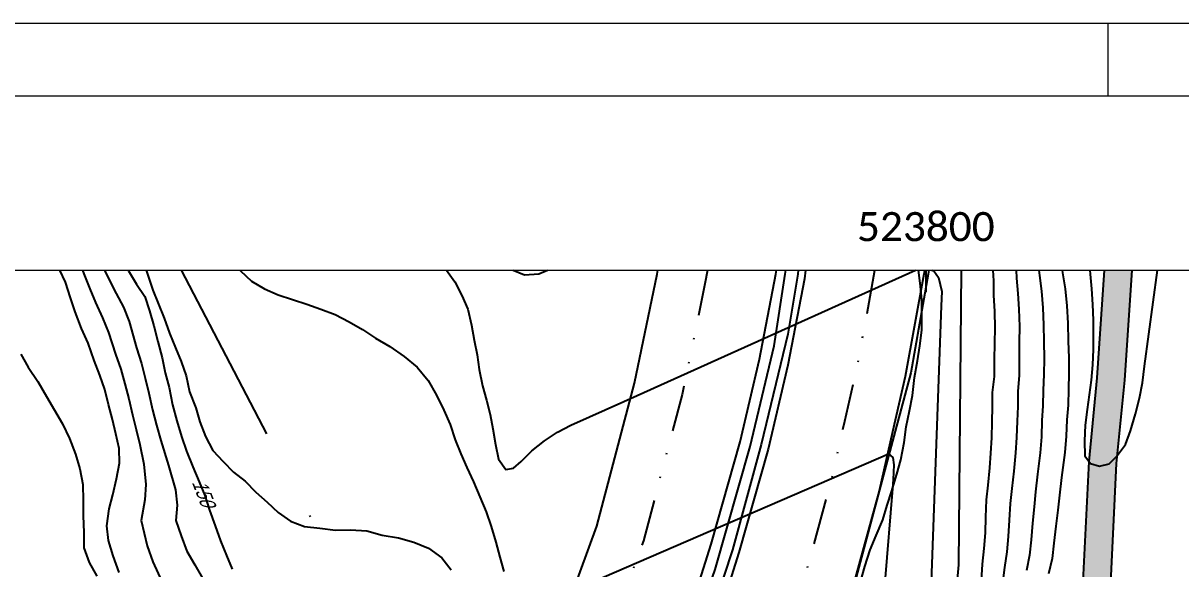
# Model space of a CAD drawing. Header units: metres. Extents: x 523239 to 523998, y 4669208 to 4669802.
# Drawn here: x 523737.9 to 523817.5, y 4669764.5 to 4669802 of the extents above; entities that cross this region are included whole.
import ezdxf
from ezdxf.enums import TextEntityAlignment as Align

# ---------------------------------------------------------------- set-up
doc = ezdxf.new("R2010")
doc.units = ezdxf.units.M
doc.header["$MEASUREMENT"] = 0
doc.linetypes.add('MORSE_D', pattern=[31.75, 12.7, -6.35, 0, -6.35, 0, -6.35])
for name, color, linetype in [('032011 Curva cada 1 m', 40, 'Continuous'), ('032015 Curva cada 5 m', 34, 'Continuous'), ('032022 Curva cada 1 m de baja fiabilidad', 40, 'Continuous'), ('032023 Curva cada 5 m de baja fiabilidad', 34, 'Continuous'), ('033015 Texto curva maestra', 42, 'Continuous'), ('042014 Rio baja fiabilidad', 142, 'Continuous'), ('072001 Borde aglomerado u hormigon', 7, 'Continuous'), ('072004 Bordillo Acera', 1, 'Continuous'), ('082008 Bionda', 7, 'BIONDA'), ('102002 Zona arbolada', 3, 'MASA'), ('112001 Linea aerea', 9, 'MORSE_D'), ('192008 Linea blanca', 9, 'Continuous'), ('202001 Eje Calle', 254, 'MORSE_D'), ('990001 Sombreados', 7, 'Continuous'), ('992007 Cuadricula', 7, 'Continuous'), ('993007 Textos cuadricula', 7, 'Continuous')]:
    doc.layers.add(name, color=color, linetype=linetype)
doc.layers.add('992006 Lineas cajetin', color=7, linetype='Continuous', lineweight=0)
doc.styles.add('Legend', font='calibri.ttf')
doc.styles.get("Standard").update_dxf_attribs({"font": 'arial.ttf'})
doc.linetypes.add('BIONDA', pattern='A,6,[137,GEOGRAMA.SHX,S=0.75,R=0,X=0,Y=-0.5],6', length=12)
doc.linetypes.add('MASA', pattern='A,0.0001,[130,GEOGRAMA.SHX,S=0.5,R=180,X=0,Y=0],-2.9', length=2.9001)

msp = doc.modelspace()

# ---------------------------------------------------------------- hatches: boundary and pattern name
at = {"layer": '990001 Sombreados'}
msp.add_hatch(color=4, dxfattribs=at).paths.add_polyline_path([(523812.297, 4669785), (523814.192, 4669785), (523813.69, 4669777.44), (523813.12, 4669771.7), (523812.63, 4669761.54), (523812.2, 4669758.97), (523811.68, 4669756.31), (523810.95, 4669752.69), (523808.31, 4669739.02), (523806.91, 4669731.81), (523806.41, 4669729.09), (523805.71, 4669725.9), (523805.03, 4669723.59), (523804.07, 4669720.97), (523802.09, 4669716.68), (523799.45, 4669711.65), (523797.68, 4669709.38), (523790.68, 4669700.69), (523786, 4669694.81), (523784.51, 4669693.02), (523782.48, 4669690.51), (523780.05, 4669686.65), (523778.24, 4669681.83), (523775.92, 4669676.7), (523768.24, 4669657.89), (523762.99, 4669642.89), (523759.48, 4669629.19), (523759.04, 4669627.18), (523758.98, 4669624.63), (523759.03, 4669623.11), (523760.04, 4669615.27), (523761.87, 4669598.91), (523762.06, 4669597.65), (523762.82, 4669595.49), (523771.67, 4669576.93), (523772.29, 4669575.03), (523772.58, 4669572.68), (523772.48, 4669570.62), (523769.55, 4669547.84), (523768.28, 4669539.46), (523762.89, 4669522.85), (523759.69, 4669513.09), (523755.93, 4669508.91), (523751.33, 4669502.55), (523748.63, 4669497.59), (523747.82, 4669496.19), (523741.33, 4669478.78), (523735.37, 4669464.62), (523733.25, 4669462.42), (523732, 4669461.45), (523728.26, 4669459.03), (523720.22, 4669454.85), (523716.95, 4669453.04), (523712.17, 4669450.34), (523707.93, 4669447.25), (523703.72, 4669442.74), (523699, 4669438), (523692.79, 4669433.78), (523685.91, 4669429.6), (523679.63, 4669426.17), (523673.06, 4669422.21), (523666.39, 4669417.68), (523653.95, 4669408.65), (523652.33, 4669407.2), (523650.67, 4669405.28), (523649.16, 4669402.67), (523647.76, 4669397.59), (523647.63, 4669396.55), (523647.64, 4669393.4), (523648.26, 4669381.94), (523645.91, 4669382.464), (523645.67, 4669393.4), (523645.73, 4669396.65), (523645.85, 4669397.92), (523647.36, 4669403.72), (523649.12, 4669406.53), (523650.97, 4669408.6), (523652.77, 4669410.15), (523665.3, 4669419.23), (523672.01, 4669423.8), (523678.69, 4669428.06), (523684.95, 4669431.34), (523691.74, 4669435.46), (523697.79, 4669439.48), (523702.36, 4669444.06), (523706.67, 4669448.67), (523711.14, 4669451.94), (523716.03, 4669454.69), (523719.32, 4669456.52), (523727.3, 4669460.66), (523730.9, 4669463.01), (523731.99, 4669463.83), (523733.76, 4669465.68), (523739.57, 4669479.49), (523746.1, 4669497), (523746.98, 4669498.52), (523749.72, 4669503.55), (523754.45, 4669510.11), (523758.01, 4669514.05), (523761.09, 4669523.45), (523766.42, 4669539.9), (523767.67, 4669548.1), (523770.59, 4669570.79), (523770.68, 4669572.61), (523770.43, 4669574.62), (523769.91, 4669576.23), (523761.07, 4669594.76), (523760.21, 4669597.19), (523759.99, 4669598.66), (523758.16, 4669615.04), (523757.14, 4669622.95), (523757.07, 4669624.62), (523757.15, 4669627.41), (523757.64, 4669629.63), (523761.18, 4669643.44), (523766.47, 4669658.56), (523774.18, 4669677.45), (523776.52, 4669682.61), (523778.78, 4669687.57), (523781.78, 4669691.56), (523783.72, 4669693.65), (523784.94, 4669695.2), (523789.6, 4669701.52), (523796.23, 4669710.43), (523797.84, 4669712.62), (523800.39, 4669717.52), (523802.32, 4669721.69), (523803.23, 4669724.18), (523803.87, 4669726.37), (523804.55, 4669729.47), (523805.05, 4669732.16), (523806.45, 4669739.38), (523809.09, 4669753.06), (523809.82, 4669756.68), (523810.34, 4669759.31), (523810.74, 4669761.74), (523811.23, 4669771.84), (523811.8, 4669777.6)], flags=0)

# ---------------------------------------------------------------- linework, layer by layer
at = {"layer": '032011 Curva cada 1 m'}
for points, elevation in [([(523744.48, 4669764.2), (523744.08, 4669765.35), (523743.76, 4669766.4), (523743.64, 4669767.41), (523743.79, 4669768.58), (523744.04, 4669769.55), (523744.3, 4669770.65), (523744.5, 4669771.73), (523744.48, 4669772.74), (523744.26, 4669773.74), (523744.03, 4669774.72), (523743.75, 4669775.75), (523743.49, 4669776.8), (523743.16, 4669777.79), (523742.76, 4669778.8), (523742.34, 4669779.98), (523741.88, 4669781), (523741.45, 4669782.14), (523741.14, 4669783.11), (523740.79, 4669784.19), (523740.389, 4669785)], 153), ([(523741.948, 4669785), (523742.06, 4669784.75), (523742.47, 4669783.73), (523742.86, 4669782.78), (523743.33, 4669781.73), (523743.75, 4669780.72), (523744.22, 4669779.23), (523744.59, 4669778.19), (523744.88, 4669777.18), (523745.14, 4669776.14), (523745.41, 4669775.06), (523745.66, 4669774.04), (523745.91, 4669773.01), (523746.18, 4669771.65), (523746.32, 4669770.26), (523746.26, 4669769.2), (523745.99, 4669767.77), (523746.41, 4669766.04), (523746.81, 4669764.93), (523747.43, 4669763.58)], 152), ([(523743.48, 4669785), (523743.8, 4669784.34), (523744.27, 4669783.41), (523744.79, 4669782.46), (523745.16, 4669781.47), (523745.68, 4669779.67), (523746.01, 4669778.58), (523746.27, 4669777.57), (523746.53, 4669776.53), (523746.78, 4669775.39), (523747.05, 4669774.33), (523747.35, 4669773.28), (523747.87, 4669771.56), (523748.35, 4669769.88), (523748.48, 4669768.84), (523748.39, 4669767.79), (523748.75, 4669766.73), (523749.13, 4669765.66), (523749.68, 4669764.74), (523750.22, 4669763.81)], 151), ([(523746.334, 4669785), (523746.81, 4669783.63), (523747.58, 4669781.7), (523747.94, 4669780.67), (523748.35, 4669779.67), (523748.74, 4669778.72), (523749.1, 4669777.73), (523749.32, 4669776.63), (523749.75, 4669775.54), (523750.04, 4669774.57), (523750.42, 4669773.57), (523750.93, 4669772.6), (523751.63, 4669771.83), (523752.36, 4669771.11), (523753.15, 4669770.48), (523753.89, 4669769.74), (523754.66, 4669769.05), (523755.43, 4669768.33), (523756.27, 4669767.73), (523757.24, 4669767.37), (523758.3, 4669767.25), (523759.36, 4669767.12), (523760.41, 4669767.13), (523761.53, 4669767.07), (523762.58, 4669766.78), (523763.7, 4669766.58), (523764.77, 4669766.3), (523765.77, 4669765.88), (523766.68, 4669765.21), (523767.33, 4669764.39)], 149), ([(523752.777, 4669785), (523752.83, 4669784.96), (523753.59, 4669784.25), (523754.48, 4669783.72), (523755.42, 4669783.31), (523756.41, 4669782.98), (523757.4, 4669782.66), (523758.37, 4669782.32), (523759.34, 4669781.96), (523760.31, 4669781.46), (523761.24, 4669780.92), (523762.13, 4669780.32), (523763.1, 4669779.75), (523764.09, 4669779.06), (523765, 4669778.34), (523765.75, 4669777.42), (523766.32, 4669776.4), (523766.83, 4669775.37), (523767.27, 4669774.39), (523767.6, 4669773.34), (523768, 4669772.36), (523768.42, 4669771.42), (523768.88, 4669770.44), (523769.3, 4669769.41), (523769.73, 4669768.37), (523770.09, 4669767.37), (523770.41, 4669766.28), (523770.69, 4669765.26), (523770.95, 4669764.28)], 148), ([(523767.017, 4669785), (523767.58, 4669784.21), (523768.07, 4669783.26), (523768.47, 4669782.31), (523768.73, 4669781.22), (523768.91, 4669780.19), (523769.11, 4669779.19), (523769.25, 4669778.17), (523769.48, 4669777.04), (523769.76, 4669776.07), (523770.01, 4669775.07), (523770.21, 4669774.09), (523770.38, 4669773.02), (523770.59, 4669771.99), (523771.1, 4669771.28), (523771.62, 4669771.38), (523772.16, 4669771.84), (523772.89, 4669772.57), (523773.75, 4669773.25), (523774.66, 4669773.85), (523775.56, 4669774.34), (523779.22, 4669775.97), (523799.28, 4669785)], 147), ([(523771.6, 4669785), (523772.38, 4669784.69), (523773.36, 4669784.76), (523773.973, 4669785)], 146), ([(523737.71, 4669779.23), (523738.23, 4669778.33), (523738.88, 4669777.35), (523739.48, 4669776.32), (523740.04, 4669775.37), (523740.58, 4669774.43), (523741.07, 4669773.42), (523741.48, 4669772.34), (523741.77, 4669771.34), (523741.99, 4669770.26), (523742.01, 4669769.16), (523742, 4669768.11), (523742.04, 4669766.96), (523742.06, 4669765.89), (523742.41, 4669764.88), (523742.95, 4669763.96)], 154), ([(523775.32, 4669762.81), (523797.43, 4669772.36), (523797.72, 4669772.12), (523797.79, 4669771.6), (523797.76, 4669770.6), (523797.7, 4669769.98)], 148)]:
    msp.add_lwpolyline(points, dxfattribs=dict(at, elevation=elevation))
at = {"layer": '032015 Curva cada 5 m', "elevation": 150}
msp.add_lwpolyline([(523745.107, 4669785), (523745.13, 4669784.96), (523745.68, 4669784.05), (523746.24, 4669783.19), (523746.57, 4669782.21), (523746.88, 4669781.18), (523747.14, 4669780.1), (523747.44, 4669778.98), (523747.66, 4669777.95), (523747.92, 4669776.92), (523748.16, 4669775.73), (523748.45, 4669774.63), (523748.78, 4669773.55), (523749.11, 4669772.56), (523749.55, 4669771.48), (523750, 4669770.45), (523750.37, 4669769.49), (523750.7, 4669768.49), (523751.08, 4669767.42), (523751.46, 4669766.39), (523751.87, 4669765.38), (523752.25, 4669764.42)], dxfattribs=at)
at = {"layer": '032022 Curva cada 1 m de baja fiabilidad'}
for points, elevation in [([(523800.41, 4669785), (523800.55, 4669784.96), (523800.88, 4669784.49), (523801.09, 4669783.54), (523801.05, 4669782.54), (523800.09, 4669755.93)], 147), ([(523802.433, 4669785), (523802.24, 4669764.74), (523800.9, 4669749.7)], 146), ([(523806.208, 4669785), (523806.25, 4669784.46), (523806.32, 4669783.41), (523806.4, 4669782.31), (523806.44, 4669781.13), (523806.42, 4669780.04), (523806.43, 4669778.87), (523806.42, 4669777.75), (523806.33, 4669776.67), (523806.33, 4669775.63), (523806.28, 4669774.61), (523806.24, 4669773.5), (523806.17, 4669772.43), (523806.05, 4669771.18), (523805.92, 4669769.98), (523805.81, 4669768.96), (523805.73, 4669767.8), (523805.67, 4669766.68), (523805.57, 4669765.63), (523805.41, 4669764.55), (523805.28, 4669763.47)], 144), ([(523807.785, 4669785), (523807.83, 4669784.64), (523807.96, 4669783.57), (523808.06, 4669782.42), (523808.1, 4669781.25), (523808.11, 4669780.09), (523808.14, 4669778.92), (523808.13, 4669777.83), (523808.07, 4669776.74), (523808.06, 4669775.68), (523807.99, 4669774.65), (523807.95, 4669773.54), (523807.87, 4669772.44), (523807.69, 4669770.96), (523807.55, 4669769.76), (523807.45, 4669768.73), (523807.33, 4669767.6), (523807.25, 4669766.45), (523807.13, 4669765.39), (523806.92, 4669764.33)], 143), ([(523809.382, 4669785), (523809.41, 4669784.83), (523809.59, 4669783.73), (523809.71, 4669782.54), (523809.77, 4669781.36), (523809.79, 4669780.13), (523809.84, 4669778.98), (523809.83, 4669777.9), (523809.82, 4669776.82), (523809.8, 4669775.72), (523809.71, 4669774.7), (523809.65, 4669773.58), (523809.56, 4669772.45), (523809.34, 4669770.74), (523809.19, 4669769.53), (523809.09, 4669768.49), (523808.94, 4669767.39), (523808.82, 4669766.21), (523808.69, 4669765.16), (523808.44, 4669764.11)], 142), ([(523811.284, 4669785), (523811.32, 4669784.72), (523811.4, 4669783.72), (523811.48, 4669782.65), (523811.51, 4669781.57), (523811.52, 4669780.55), (523811.51, 4669779.55), (523811.47, 4669778.48), (523811.38, 4669777.43), (523811.25, 4669776.43), (523811.1, 4669775.41), (523810.97, 4669774.33), (523810.91, 4669773.26), (523810.95, 4669772.23), (523811.33, 4669771.7), (523811.96, 4669771.52), (523812.62, 4669771.69), (523813.13, 4669772.19), (523813.74, 4669773), (523814.09, 4669773.96), (523814.43, 4669775.12), (523814.71, 4669776.19), (523814.92, 4669777.26), (523815.04, 4669778.39), (523815.954, 4669785)], 141), ([(523797.7, 4669769.98), (523797.17, 4669763.55), (523796.32, 4669744.42), (523793.34, 4669736.5), (523792.99, 4669735.45), (523792.61, 4669734.33), (523792.29, 4669733.29), (523791.76, 4669731.92), (523791.31, 4669730.9), (523790.89, 4669729.86), (523790.12, 4669728.53), (523789.63, 4669727.57), (523789.05, 4669726.54), (523788.31, 4669725.02), (523787.89, 4669723.99), (523787.19, 4669722.35), (523786.63, 4669721.02), (523786.14, 4669719.93), (523785.39, 4669718.25), (523784.98, 4669717.26), (523784.58, 4669716.19), (523784.21, 4669715.1), (523783.57, 4669713.55), (523783.51, 4669713.43)], 148)]:
    msp.add_lwpolyline(points, dxfattribs=dict(at, elevation=elevation))
at = {"layer": '032023 Curva cada 5 m de baja fiabilidad', "elevation": 145}
msp.add_lwpolyline([(523803.82, 4669763.66), (523803.89, 4669764.77), (523804.01, 4669765.86), (523804.1, 4669766.92), (523804.12, 4669768.01), (523804.17, 4669769.2), (523804.28, 4669770.21), (523804.4, 4669771.4), (523804.48, 4669772.42), (523804.54, 4669773.46), (523804.56, 4669774.56), (523804.59, 4669775.59), (523804.58, 4669776.59), (523804.72, 4669777.68), (523804.73, 4669778.81), (523804.74, 4669780), (523804.77, 4669781.02), (523804.75, 4669782.19), (523804.69, 4669783.25), (523804.67, 4669784.27), (523804.641, 4669785)], dxfattribs=at)
at = {"layer": '042014 Rio baja fiabilidad', "flags": 128}
for points in [[(523778.78, 4669687.57), (523781.78, 4669691.56), (523783.72, 4669693.65), (523784.94, 4669695.2), (523789.6, 4669701.52), (523796.23, 4669710.43), (523797.84, 4669712.62), (523800.39, 4669717.52), (523802.32, 4669721.69), (523803.23, 4669724.18), (523803.87, 4669726.37), (523804.55, 4669729.47), (523805.05, 4669732.16), (523806.45, 4669739.38), (523809.09, 4669753.06), (523809.82, 4669756.68), (523810.34, 4669759.31), (523810.74, 4669761.74), (523811.23, 4669771.84), (523811.8, 4669777.6), (523812.297, 4669785)], [(523780.05, 4669686.65), (523782.48, 4669690.51), (523784.51, 4669693.02), (523786, 4669694.81), (523790.68, 4669700.69), (523797.68, 4669709.38), (523799.45, 4669711.65), (523802.09, 4669716.68), (523804.07, 4669720.97), (523805.03, 4669723.59), (523805.71, 4669725.9), (523806.41, 4669729.09), (523806.91, 4669731.81), (523808.31, 4669739.02), (523810.95, 4669752.69), (523811.68, 4669756.31), (523812.2, 4669758.97), (523812.63, 4669761.54), (523813.12, 4669771.7), (523813.69, 4669777.44), (523814.192, 4669785)]]:
    msp.add_lwpolyline(points, dxfattribs=at)
at = {"layer": '072001 Borde aglomerado u hormigon', "flags": 128}
for points in [[(523649.3, 4669603.47), (523657.67, 4669616.19), (523664.83, 4669626.33), (523674.77, 4669638.8), (523683.25, 4669648.58), (523699.99, 4669666.55), (523739.6, 4669706.09), (523749.15, 4669716.91), (523755.56, 4669724.94), (523761.36, 4669733.44), (523767.13, 4669742.9), (523773.39, 4669756.52), (523777.35, 4669767.38), (523779.95, 4669777.22), (523781.5, 4669784.74), (523781.553, 4669785)], [(523799.918, 4669785), (523799.87, 4669784.74), (523798.57, 4669777.69), (523797.7, 4669773.87), (523796.79, 4669769.82), (523794.39, 4669761.07), (523792.87, 4669756.79), (523791.5, 4669752.91), (523788.36, 4669744.84), (523783.89, 4669735.96), (523776.3, 4669722.84), (523770.75, 4669714.26), (523765.13, 4669706.94), (523759.76, 4669700.54), (523751.11, 4669691.38), (523728.47, 4669668.97), (523709.63, 4669649.88), (523700.79, 4669640.35), (523693.18, 4669631.78), (523690.56, 4669628.75), (523685.55, 4669622.6), (523681.28, 4669617.17), (523676.5, 4669610.58)]]:
    msp.add_lwpolyline(points, dxfattribs=at)
at = {"layer": '072004 Bordillo Acera', "flags": 128}
for points in [[(523661.24, 4669605.96), (523666.96, 4669614.24), (523673.06, 4669622.7), (523681.63, 4669633.43), (523689.62, 4669642.59), (523696.59, 4669650.13), (523704.73, 4669658.6), (523715.8, 4669669.71), (523744.34, 4669698.08), (523755.63, 4669710.48), (523762.56, 4669719.23), (523766.8, 4669725.49), (523771.88, 4669733.65), (523778.12, 4669745.47), (523780.5, 4669750.81), (523782.86, 4669756.79), (523785.51, 4669764.41), (523787.9, 4669772.88), (523789.56, 4669779.79), (523790.32, 4669784.74), (523790.36, 4669785)], [(523791.222, 4669785), (523791.18, 4669784.74), (523790.51, 4669780.59), (523788.67, 4669773.02), (523786.69, 4669765.76), (523784.3, 4669758.52), (523781.73, 4669751.61), (523778.66, 4669744.68), (523775.17, 4669738.01), (523771.36, 4669731.03), (523766.68, 4669723.84), (523761.1, 4669716.02), (523756.94, 4669710.53), (523749.92, 4669702.78), (523742.06, 4669694.51), (523711.15, 4669663.71), (523702.17, 4669654.56), (523685.94, 4669636.85), (523677.96, 4669627.17), (523670.3, 4669617.31), (523663.55, 4669607.71)]]:
    msp.add_lwpolyline(points, dxfattribs=at)
at = {"layer": '082008 Bionda', "flags": 128}
msp.add_lwpolyline([(523800.205, 4669785), (523800.16, 4669784.74), (523798.96, 4669777.95), (523797.89, 4669773.92), (523794.22, 4669760.19), (523792.92, 4669756.5), (523790.23, 4669748.89), (523785.64, 4669738.61), (523778.78, 4669726.03), (523769.68, 4669712.47), (523762.55, 4669703.23), (523753.24, 4669693.24), (523750.95, 4669690.92), (523739.03, 4669678.78), (523727.89, 4669667.95), (523722.59, 4669661.88), (523711.45, 4669650.55), (523708.03, 4669646.81)], dxfattribs=at)
at = {"layer": '102002 Zona arbolada', "flags": 128}
msp.add_lwpolyline([(523839.842, 4669785), (523839.89, 4669784.19), (523840.04, 4669781.4), (523839.66, 4669779.65), (523839.07, 4669778.94), (523838.16, 4669778.4), (523837.81, 4669778.35), (523837.26, 4669778.28), (523836.22, 4669778.4), (523835.07, 4669778.58), (523834.72, 4669778.55), (523834.02, 4669778.5), (523833.17, 4669778), (523832.53, 4669777.14), (523832.42, 4669776.35), (523832.52, 4669775.31), (523832.32, 4669774.29), (523832.24, 4669773.23), (523832.57, 4669772.48), (523833.08, 4669771.38), (523833.23, 4669771.08), (523833.6, 4669769.95), (523833.58, 4669768.97), (523833.17, 4669767.32), (523832.56, 4669765.78), (523832.21, 4669764.84), (523831.89, 4669763.82), (523831.71, 4669762.6), (523831.78, 4669761.57), (523832.17, 4669760.75), (523832.88, 4669760.12), (523833.95, 4669759.71), (523833.97, 4669759.71), (523834.99, 4669759.66), (523836.17, 4669759.64), (523836.63, 4669759.46), (523837.11, 4669759.29), (523837.84, 4669758.62), (523837.95, 4669758.53), (523838.59, 4669757.7), (523838.95, 4669757.13), (523839.16, 4669756.81), (523839.68, 4669755.84), (523839.78, 4669754.92), (523839.78, 4669754.8), (523839.79, 4669753.9), (523839.62, 4669752.36), (523839.42, 4669751.31), (523839.13, 4669750.18), (523838.85, 4669749.72), (523838.6, 4669749.3), (523837.8, 4669748.72), (523837.29, 4669748.33), (523836.96, 4669748.07), (523836.22, 4669747.22), (523835.65, 4669746.35), (523835.6, 4669746.26), (523835.15, 4669745.29), (523835.06, 4669744.21), (523835.1, 4669743.9), (523835.23, 4669743.13), (523835.23, 4669742.06), (523835, 4669740.96), (523834.63, 4669739.95), (523834.27, 4669738.95), (523833.93, 4669737.87), (523833.71, 4669736.88), (523833.69, 4669735.75), (523833.95, 4669734.73), (523834.17, 4669734.13), (523834.34, 4669733.71), (523834.43, 4669732.65), (523834.18, 4669731.68), (523833.7, 4669730.59), (523833.25, 4669729.65), (523832.93, 4669728.54), (523832.93, 4669728.52), (523832.97, 4669727.47), (523833.22, 4669726.42), (523833.38, 4669725.53), (523833.42, 4669725.34), (523833.4, 4669724.24), (523833.38, 4669723.22), (523833.31, 4669722.05), (523833.22, 4669721.04), (523833.18, 4669720.75), (523833.1, 4669719.98), (523832.92, 4669718.97), (523832.61, 4669717.96), (523832.06, 4669716.89), (523831.8, 4669716.28), (523831.65, 4669715.92), (523831.33, 4669714.96), (523830.98, 4669713.94), (523830.57, 4669712.81), (523830.18, 4669711.71), (523829.79, 4669710.77), (523829.31, 4669709.86), (523828.75, 4669708.99), (523828.15, 4669707.96), (523827.59, 4669707.01), (523827.5, 4669706.76), (523827.23, 4669705.97), (523826.85, 4669704.8), (523826.77, 4669703.71), (523826.78, 4669703.6), (523826.95, 4669702.7), (523827.28, 4669701.53), (523827.36, 4669700.35), (523827.31, 4669699.26), (523827.14, 4669698.08), (523826.87, 4669697.01), (523826.54, 4669696.04), (523826.09, 4669695.04), (523825.55, 4669693.94), (523824.97, 4669692.83), (523824.36, 4669691.88), (523823.56, 4669691.16), (523823.54, 4669691.14), (523822.74, 4669690.88), (523821.53, 4669690.86), (523820.41, 4669690.95), (523819.28, 4669691.35), (523818.34, 4669691.84), (523817.28, 4669692.27), (523816.2, 4669692.57), (523814.95, 4669692.83), (523813.96, 4669693.11), (523812.81, 4669693.38), (523812.77, 4669693.4), (523811.67, 4669693.6), (523810.55, 4669693.9), (523809.61, 4669694.3), (523808.62, 4669694.65), (523807.59, 4669694.71), (523806.42, 4669694.7), (523805.39, 4669694.73), (523804.27, 4669694.79), (523803.27, 4669694.88), (523803.11, 4669694.93), (523802.3, 4669695.23), (523801.71, 4669695.84), (523801.61, 4669696.44), (523801.9, 4669697.33), (523802.54, 4669698.36), (523803.25, 4669699.35), (523803.4, 4669699.62), (523803.81, 4669700.33), (523804.38, 4669701.33), (523804.73, 4669702.29), (523804.67, 4669702.72), (523804.61, 4669703.26), (523804.16, 4669704), (523803.54, 4669704.8), (523803.11, 4669705.8), (523803.22, 4669706.66), (523803.62, 4669707.73), (523804.36, 4669708.59), (523805.02, 4669708.67), (523806.1, 4669708.58), (523807.15, 4669708.62), (523808.32, 4669708.89), (523809.66, 4669709.12), (523810.67, 4669709.11), (523810.78, 4669709.08), (523811.82, 4669708.89), (523812.91, 4669708.77), (523813.97, 4669708.98), (523814.79, 4669709.5), (523815.27, 4669710.22), (523815.69, 4669711.16), (523815.61, 4669711.8), (523815.05, 4669712.74), (523814.32, 4669713.56), (523813.63, 4669714.41), (523813, 4669715.39), (523812.86, 4669716.28), (523813.13, 4669717.27), (523813.53, 4669718.24), (523813.87, 4669719.2), (523814.28, 4669720.27), (523814.96, 4669720.97), (523815.89, 4669721.6), (523816.68, 4669722.25), (523817.55, 4669722.84), (523818.48, 4669723.46), (523819.38, 4669724), (523819.52, 4669724.04), (523820.51, 4669724.34), (523821.48, 4669724.61), (523822.61, 4669724.92), (523823.63, 4669725.33), (523824.41, 4669726.06), (523824.97, 4669727.13), (523825.29, 4669728.12), (523825.61, 4669729.25), (523825.86, 4669730.27), (523826.1, 4669731.4), (523826.28, 4669732.62), (523826.49, 4669733.61), (523826.68, 4669734.67), (523826.77, 4669735.68), (523826.6, 4669736.85), (523826.13, 4669737.66), (523825.41, 4669738.42), (523824.54, 4669739.06), (523823.66, 4669739.2), (523822.63, 4669739.06), (523822, 4669738.92), (523821.58, 4669738.83), (523820.21, 4669738.11), (523819.55, 4669737.36), (523818.78, 4669736), (523818.3, 4669735.08), (523817.89, 4669733.99), (523817.65, 4669732.97), (523817.54, 4669731.94), (523817.44, 4669730.9), (523817.28, 4669729.85), (523817.08, 4669728.86), (523816.79, 4669727.89), (523816.39, 4669726.92), (523816.04, 4669725.95), (523815.58, 4669724.91), (523814.91, 4669724), (523814.3, 4669723.19), (523813.41, 4669722.61), (523812.97, 4669722.45), (523812.43, 4669722.26), (523811.3, 4669721.93), (523810.44, 4669721.34), (523809.96, 4669720.58), (523809.85, 4669719.71), (523810.07, 4669718.66), (523810.2, 4669718.13), (523810.37, 4669717.56), (523810.5, 4669716.54), (523810.46, 4669715.33), (523810.34, 4669714.3), (523809.96, 4669713.21), (523809.3, 4669712.48), (523808.44, 4669711.78), (523807.35, 4669711.45), (523806.18, 4669711.53), (523805.52, 4669711.54), (523805.17, 4669711.55), (523804.1, 4669711.22), (523803.18, 4669710.44), (523802.44, 4669709.74), (523801.64, 4669709.12), (523800.65, 4669708.81), (523800.01, 4669709.05), (523799.02, 4669709.34), (523798.34, 4669709.17), (523797.45, 4669708.65), (523797.41, 4669708.63), (523796.65, 4669707.96), (523795.77, 4669707.28), (523794.88, 4669706.58), (523793.83, 4669706.19), (523793.07, 4669706.41), (523792.66, 4669706.68), (523792.16, 4669707.03), (523791.72, 4669707.67), (523791.59, 4669707.87), (523791.15, 4669708.82), (523790.87, 4669709.29), (523790.58, 4669709.8), (523789.86, 4669710.67), (523789.7, 4669710.82), (523789.15, 4669711.38), (523788.19, 4669711.71), (523787.54, 4669711.81), (523787.19, 4669711.87), (523786.17, 4669711.98), (523785.33, 4669712.23), (523785.2, 4669712.28), (523784.29, 4669712.74), (523783.51, 4669713.43), (523782.83, 4669714.29), (523782.55, 4669715.22), (523782.72, 4669716.18), (523783.07, 4669717.13), (523783.36, 4669718.17), (523783.75, 4669719.27), (523783.81, 4669719.43), (523784.2, 4669720.44), (523784.68, 4669721.33), (523784.74, 4669721.44), (523785.24, 4669722.28), (523785.77, 4669723.29), (523786.26, 4669724.29), (523786.69, 4669725.3), (523787.14, 4669726.5), (523787.52, 4669727.52), (523787.58, 4669727.75), (523787.87, 4669728.76), (523788.22, 4669729.95), (523788.49, 4669731.06), (523788.72, 4669732.13), (523788.98, 4669733.22), (523789.25, 4669734.25), (523789.5, 4669735.24), (523789.75, 4669736.31), (523789.94, 4669737.39), (523790.13, 4669738.52), (523790.14, 4669739.7), (523790.1, 4669740.32), (523790.08, 4669740.79), (523790.16, 4669741.87), (523790.29, 4669742.61), (523790.34, 4669742.89), (523790.53, 4669744.12), (523790.77, 4669745.32), (523791.04, 4669746.35), (523791.39, 4669747.42), (523791.69, 4669748.33), (523792, 4669749.46), (523792.19, 4669750.59), (523792.46, 4669751.68), (523792.75, 4669752.76), (523792.87, 4669753.78), (523793.06, 4669754.99), (523793.16, 4669756), (523793.34, 4669757.05), (523793.56, 4669758.04), (523793.99, 4669759.19), (523794.24, 4669759.91), (523794.34, 4669760.19), (523794.67, 4669761.26), (523795.1, 4669762.38), (523795.48, 4669763.46), (523795.8, 4669764.61), (523796.16, 4669765.76), (523796.59, 4669766.75), (523797.04, 4669767.82), (523797.34, 4669768.84), (523797.66, 4669769.83), (523797.7, 4669769.98), (523798.01, 4669770.96), (523798.28, 4669771.96), (523798.5, 4669773.14), (523798.64, 4669774.23), (523798.87, 4669775.33), (523799.09, 4669776.38), (523799.23, 4669777.63), (523799.42, 4669778.76), (523799.59, 4669779.79), (523799.73, 4669780.88), (523799.73, 4669781.89), (523799.72, 4669782.98), (523799.62, 4669784.11), (523799.493, 4669785)], dxfattribs=at)
at = {"layer": '112001 Linea aerea', "flags": 128}
msp.add_lwpolyline([(523748.739, 4669785), (523812.78, 4669662.73)], dxfattribs=at)
at = {"layer": '192008 Linea blanca', "flags": 128}
for points in [[(523662.12, 4669608.07), (523667.71, 4669616.14), (523674.03, 4669624.46), (523680.08, 4669632.06), (523687.74, 4669641.06), (523694.99, 4669649.08), (523702.84, 4669657.58), (523710.62, 4669665.53), (523722.22, 4669677.18), (523735.18, 4669689.94), (523745.13, 4669700.01), (523751.6, 4669706.9), (523757.26, 4669713.44), (523762.58, 4669720.49), (523769.71, 4669731.34), (523774.15, 4669739.04), (523777.93, 4669746.84), (523780.71, 4669753.5), (523783.37, 4669760.25), (523785.23, 4669766.14), (523787.21, 4669773.19), (523788.55, 4669778.88), (523789.68, 4669784.74), (523789.718, 4669785)], [(523791.727, 4669785), (523791.64, 4669784.41), (523790.5, 4669778.46), (523789.14, 4669772.69), (523787.14, 4669765.57), (523785.25, 4669759.59), (523782.55, 4669752.75), (523779.74, 4669746.02), (523775.91, 4669738.11), (523771.4, 4669730.3), (523764.21, 4669719.34), (523758.81, 4669712.19), (523753.08, 4669705.57), (523746.56, 4669698.63), (523736.58, 4669688.53), (523723.62, 4669675.77), (523712.04, 4669664.13), (523704.28, 4669656.21), (523696.46, 4669647.74), (523689.24, 4669639.75), (523681.62, 4669630.8), (523675.6, 4669623.24), (523669.32, 4669614.97), (523663.77, 4669606.96)]]:
    msp.add_lwpolyline(points, dxfattribs=at)
at = {"layer": '202001 Eje Calle', "ltscale": 0.25, "flags": 128}
for points in [[(523784.984, 4669785), (523784.792, 4669784.064), (523783.223, 4669776.451), (523780.56, 4669766.373), (523776.501, 4669755.24), (523770.102, 4669741.318), (523764.185, 4669731.617), (523758.265, 4669722.942), (523751.725, 4669714.748), (523742.05, 4669703.786), (523702.408, 4669664.214), (523685.75, 4669646.333), (523677.355, 4669636.651), (523667.519, 4669624.312), (523660.447, 4669614.296), (523652.144, 4669601.679), (523645.552, 4669590.734), (523639.348, 4669578.839), (523633.912, 4669567.044), (523629.166, 4669556.366), (523623.678, 4669541.461), (523618.26, 4669523.593), (523614.156, 4669507.225), (523613.355, 4669502.898), (523611.908, 4669494.374), (523610.154, 4669482.936), (523608.895, 4669471.189), (523608.252, 4669464.116), (523607.758, 4669456.005), (523607.57, 4669450.03), (523607.501, 4669443.322), (523607.541, 4669436.352), (523607.728, 4669430.406), (523608.08, 4669424.032), (523608.817, 4669417.525), (523612.13, 4669391.933), (523613.966, 4669379.035), (523614.732, 4669371.846), (523615.129, 4669364.25), (523615.292, 4669355.612), (523616.14, 4669332.18)], [(523624.064, 4669494.323), (523629.583, 4669520.441), (523631.054, 4669525.658), (523633.845, 4669534.214), (523636.853, 4669542.843), (523640.324, 4669551.924), (523643.873, 4669560.64), (523648.404, 4669570.595), (523653.242, 4669580.017), (523657.858, 4669587.912), (523662.865, 4669596.263), (523668.208, 4669604.571), (523673.762, 4669612.529), (523678.598, 4669619.196), (523682.926, 4669624.7), (523688.018, 4669630.948), (523690.652, 4669633.995), (523698.301, 4669642.609), (523707.201, 4669652.204), (523726.092, 4669671.345), (523748.705, 4669693.729), (523757.249, 4669702.776), (523762.509, 4669709.044), (523768.002, 4669716.199), (523773.433, 4669724.595), (523780.932, 4669737.558), (523785.286, 4669746.208), (523788.349, 4669754.079), (523789.702, 4669757.912), (523791.182, 4669762.078), (523793.528, 4669770.633), (523794.422, 4669774.612), (523795.278, 4669778.368), (523796.5, 4669785)]]:
    msp.add_lwpolyline(points, dxfattribs=at)
at = {"layer": '992006 Lineas cajetin'}
msp.add_line((523812.548, 4669797), (523812.548, 4669802), dxfattribs=at)
for points in [[(523238.548, 4669802), (523997.548, 4669802), (523997.548, 4669208.004), (523238.548, 4669208.004)], [(523257.542, 4669797), (523992.548, 4669797), (523992.548, 4669275.319), (523257.542, 4669275.319)]]:
    msp.add_lwpolyline(points, close=True, dxfattribs=at)
msp.add_lwpolyline([(523275, 4669785), (523975, 4669785)], dxfattribs=at)
at = {"layer": '992007 Cuadricula'}
msp.add_lwpolyline([(523800, 4669785), (523800, 4669783.5)], dxfattribs=at)

# ---------------------------------------------------------------- texts
at = {"layer": '033015 Texto curva maestra', "oblique": 25, "width": 0.8}
msp.add_text('150', height=1, rotation=291.07, dxfattribs=at).set_placement((523750.28, 4669769.72, 150), align=Align.MIDDLE_CENTER)
at = {"layer": '993007 Textos cuadricula', "style": 'Legend'}
msp.add_text('523800', height=2, dxfattribs=at).set_placement((523800, 4669787), align=Align.CENTER)

doc.saveas('drawing.dxf')
